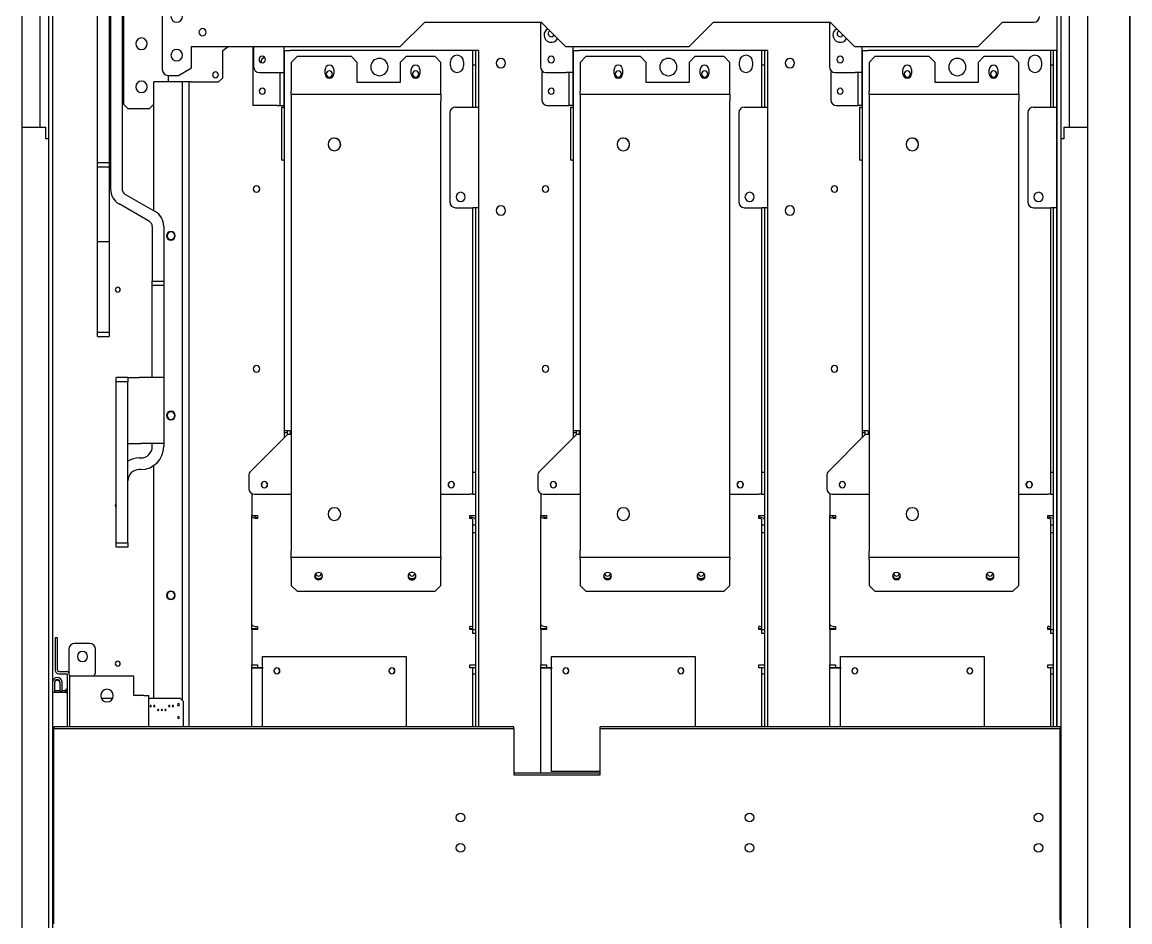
# Model space of a CAD drawing. Header units: inches. Extents: x 0 to 420, y 0 to 297.
# Drawn here: x 205.5 to 267.1, y 150.8 to 200.8 of the extents above; entities that cross this region are included whole.
import ezdxf

# ---------------------------------------------------------------- set-up
doc = ezdxf.new("R2010")
doc.units = ezdxf.units.IN
doc.layers.add('Default', color=7, linetype='Continuous')
doc.layers.add('DV1_Default', color=7, linetype='Continuous')

# ---------------------------------------------------------------- blocks, each defined once
blk = doc.blocks.new('SE')
at = {"layer": 'DV1_Default', "color": 7, "linetype": 'Continuous', "ltscale": 25.4}
for p, q in [((267.145, 63.492), (267.145, 238.772)), ((267.145, 238.772), (267.145, 63.492)), ((267.145, 63.492), (267.145, 238.772)), ((267.145, 63.492), (267.145, 238.772)), ((267.145, 238.772), (267.145, 63.492)), ((205.505, 69.572), (205.505, 232.692)), ((264.785, 232.692), (264.785, 69.572)), ((263.105, 161.612), (263.105, 209.932)), ((206.985, 132.692), (206.985, 208.963)), ((207.185, 208.963), (207.185, 132.692)), ((213.305, 206.652), (213.305, 198.172)), ((210.425, 206.172), (210.425, 191.53)), ((211.065, 206.172), (211.065, 191.53)), ((211.145, 205.372), (211.145, 196.252)), ((209.705, 193.012), (209.705, 204.212)), ((210.345, 204.212), (210.345, 193.012)), ((206.505, 194.972), (206.505, 203.132)), ((263.305, 202.332), (263.305, 118.308)), ((263.785, 194.972), (263.785, 202.332)), ((226.545, 199.452), (227.905, 200.812)), ((227.905, 200.812), (234.385, 200.812)), ((234.345, 200.812), (234.345, 198.332)), ((234.385, 200.812), (235.745, 199.452)), ((242.625, 199.452), (243.985, 200.812)), ((243.985, 200.812), (250.465, 200.812)), ((250.425, 200.812), (250.425, 198.332)), ((250.465, 200.812), (251.825, 199.452)), ((258.705, 199.452), (260.065, 200.812)), ((260.065, 200.812), (261.801, 200.812)), ((214.921, 198.268), (214.921, 199.452)), ((214.921, 199.452), (226.545, 199.452)), ((216.665, 199.244), (216.963, 199.452)), ((216.665, 197.724), (216.665, 199.244)), ((218.345, 199.452), (218.345, 196.172)), ((218.385, 199.452), (218.385, 198.332)), ((220.065, 199.452), (220.065, 198.012)), ((220.105, 178.076), (220.105, 199.229)), ((220.105, 199.229), (220.425, 199.229)), ((230.425, 199.229), (220.425, 199.229)), ((230.585, 199.229), (230.425, 199.229)), ((230.585, 198.429), (230.585, 199.229)), ((230.745, 199.229), (230.585, 199.229)), ((230.745, 199.229), (230.745, 199.229)), ((230.745, 196.092), (230.745, 199.229)), ((230.905, 199.229), (230.745, 199.229)), ((230.905, 199.229), (230.905, 196.092)), ((235.745, 199.452), (242.625, 199.452)), ((236.145, 199.452), (236.145, 198.012)), ((236.185, 178.076), (236.185, 199.229)), ((236.185, 199.229), (236.505, 199.229)), ((246.505, 199.229), (236.505, 199.229)), ((246.665, 199.229), (246.505, 199.229)), ((246.665, 198.429), (246.665, 199.229)), ((246.825, 199.229), (246.665, 199.229)), ((246.825, 199.229), (246.825, 199.229)), ((246.825, 196.092), (246.825, 199.229)), ((246.985, 199.229), (246.825, 199.229)), ((246.985, 199.229), (246.985, 196.092)), ((251.825, 199.452), (258.705, 199.452)), ((252.225, 199.452), (252.225, 198.012)), ((252.265, 178.076), (252.265, 199.229)), ((252.265, 199.229), (252.585, 199.229)), ((262.585, 199.229), (252.585, 199.229)), ((262.745, 199.229), (262.585, 199.229)), ((262.745, 198.429), (262.745, 199.229)), ((262.905, 199.229), (262.745, 199.229)), ((262.905, 199.229), (262.905, 199.229)), ((262.905, 196.092), (262.905, 199.229)), ((263.065, 199.229), (262.905, 199.229)), ((263.065, 199.229), (263.065, 196.092)), ((220.801, 198.893), (220.481, 198.573)), ((220.481, 198.573), (220.481, 196.965)), ((223.825, 198.893), (220.801, 198.893)), ((224.145, 198.573), (223.825, 198.893)), ((224.145, 197.453), (224.145, 198.573)), ((226.865, 198.893), (226.545, 198.573)), ((226.545, 198.573), (226.545, 197.453)), ((228.481, 198.893), (226.865, 198.893)), ((228.801, 198.573), (228.481, 198.893)), ((228.801, 196.965), (228.801, 198.573)), ((229.337, 198.38), (229.337, 198.604)), ((230.073, 198.604), (230.073, 198.38)), ((236.881, 198.893), (236.561, 198.573)), ((236.561, 198.573), (236.561, 196.965)), ((239.905, 198.893), (236.881, 198.893)), ((240.225, 198.573), (239.905, 198.893)), ((240.225, 197.453), (240.225, 198.573)), ((242.945, 198.893), (242.625, 198.573)), ((242.625, 198.573), (242.625, 197.453)), ((244.561, 198.893), (242.945, 198.893)), ((244.881, 198.573), (244.561, 198.893)), ((244.881, 196.965), (244.881, 198.573)), ((245.417, 198.38), (245.417, 198.604)), ((246.153, 198.604), (246.153, 198.38)), ((252.961, 198.893), (252.641, 198.573)), ((252.641, 198.573), (252.641, 196.965)), ((255.985, 198.893), (252.961, 198.893)), ((256.305, 198.573), (255.985, 198.893)), ((256.305, 197.453), (256.305, 198.573)), ((259.025, 198.893), (258.705, 198.573)), ((258.705, 198.573), (258.705, 197.453)), ((260.641, 198.893), (259.025, 198.893)), ((260.961, 198.573), (260.641, 198.893)), ((260.961, 196.965), (260.961, 198.573)), ((261.497, 198.38), (261.497, 198.604)), ((262.233, 198.604), (262.233, 198.38)), ((214.201, 197.852), (214.921, 198.268)), ((218.705, 198.012), (219.705, 198.012)), ((219.705, 198.012), (220.065, 198.012)), ((219.865, 196.172), (219.865, 198.012)), ((220.065, 198.012), (220.065, 196.172)), ((222.361, 197.933), (222.361, 198.173)), ((222.841, 198.173), (222.841, 197.933)), ((227.161, 197.933), (227.161, 198.173)), ((227.641, 198.173), (227.641, 197.933)), ((230.585, 196.092), (230.585, 198.429)), ((230.745, 198.429), (230.585, 198.429)), ((234.425, 198.12), (234.425, 196.492)), ((234.665, 198.012), (235.785, 198.012)), ((236.145, 198.012), (235.785, 198.012)), ((235.945, 196.172), (235.945, 198.012)), ((236.145, 198.012), (236.145, 196.172)), ((238.441, 197.933), (238.441, 198.173)), ((238.921, 198.173), (238.921, 197.933)), ((243.241, 197.933), (243.241, 198.173)), ((243.721, 198.173), (243.721, 197.933)), ((246.665, 196.092), (246.665, 198.429)), ((246.825, 198.429), (246.665, 198.429)), ((250.505, 198.12), (250.505, 196.492)), ((250.745, 198.012), (251.865, 198.012)), ((252.225, 198.012), (251.865, 198.012)), ((252.025, 196.172), (252.025, 198.012)), ((252.225, 198.012), (252.225, 196.172)), ((254.521, 197.933), (254.521, 198.173)), ((255.001, 198.173), (255.001, 197.933)), ((259.321, 197.933), (259.321, 198.173)), ((259.801, 198.173), (259.801, 197.933)), ((262.745, 196.092), (262.745, 198.429)), ((262.905, 198.429), (262.745, 198.429)), ((212.825, 196.252), (212.825, 197.484)), ((212.985, 197.484), (212.825, 197.484)), ((213.625, 197.484), (212.985, 197.484)), ((213.625, 197.852), (214.201, 197.852)), ((213.625, 197.852), (213.625, 197.484)), ((214.905, 197.484), (213.625, 197.484)), ((214.425, 163.088), (214.425, 197.484)), ((214.785, 197.484), (214.785, 161.612)), ((214.905, 197.484), (216.425, 197.484)), ((216.425, 197.484), (216.665, 197.724)), ((226.545, 197.453), (224.145, 197.453)), ((242.625, 197.453), (240.225, 197.453)), ((258.705, 197.453), (256.305, 197.453)), ((220.481, 196.805), (220.481, 196.965)), ((220.481, 196.805), (228.801, 196.805)), ((220.481, 196.805), (220.481, 196.445)), ((228.801, 196.805), (228.801, 196.965)), ((228.801, 196.805), (228.801, 196.445)), ((236.561, 196.805), (236.561, 196.965)), ((236.561, 196.805), (244.881, 196.805)), ((236.561, 196.805), (236.561, 196.445)), ((244.881, 196.805), (244.881, 196.965)), ((244.881, 196.805), (244.881, 196.445)), ((252.641, 196.805), (252.641, 196.965)), ((252.641, 196.805), (260.961, 196.805)), ((252.641, 196.805), (252.641, 196.445)), ((260.961, 196.805), (260.961, 196.965)), ((260.961, 196.805), (260.961, 196.445)), ((211.145, 196.252), (211.385, 196.012)), ((212.585, 196.012), (212.825, 196.252)), ((212.825, 190.33), (212.825, 196.252)), ((219.705, 196.172), (218.345, 196.172)), ((219.705, 196.172), (219.865, 196.172)), ((219.865, 196.172), (220.065, 196.172)), ((220.039, 196.058), (219.945, 196.058)), ((219.945, 196.058), (219.945, 193.132)), ((220.039, 196.058), (220.058, 196.058)), ((220.058, 196.058), (220.105, 196.058)), ((220.481, 196.445), (220.481, 171.413)), ((228.801, 171.413), (228.801, 196.445)), ((229.625, 196.092), (230.585, 196.092)), ((230.585, 196.092), (230.905, 196.092)), ((230.905, 196.092), (230.905, 190.492)), ((234.745, 196.172), (235.785, 196.172)), ((235.785, 196.172), (235.945, 196.172)), ((236.145, 196.172), (235.945, 196.172)), ((236.119, 196.058), (236.025, 196.058)), ((236.025, 196.058), (236.025, 193.132)), ((236.119, 196.058), (236.138, 196.058)), ((236.138, 196.058), (236.185, 196.058)), ((236.561, 196.445), (236.561, 171.413)), ((244.881, 171.413), (244.881, 196.445)), ((245.705, 196.092), (246.665, 196.092)), ((246.665, 196.092), (246.985, 196.092)), ((246.985, 196.092), (246.985, 190.492)), ((250.825, 196.172), (251.865, 196.172)), ((251.865, 196.172), (252.025, 196.172)), ((252.225, 196.172), (252.025, 196.172)), ((252.199, 196.058), (252.105, 196.058)), ((252.105, 196.058), (252.105, 193.132)), ((252.199, 196.058), (252.218, 196.058)), ((252.218, 196.058), (252.265, 196.058)), ((252.641, 196.445), (252.641, 171.413)), ((260.961, 171.413), (260.961, 196.445)), ((261.785, 196.092), (262.745, 196.092)), ((262.745, 196.092), (263.065, 196.092)), ((263.065, 196.092), (263.065, 190.492)), ((211.385, 196.012), (212.585, 196.012)), ((229.305, 195.772), (229.305, 190.812)), ((245.385, 195.772), (245.385, 190.812)), ((261.465, 195.772), (261.465, 190.812)), ((205.505, 194.972), (205.68, 194.972)), ((205.68, 194.972), (206.132, 194.972)), ((206.132, 194.972), (206.317, 194.972)), ((206.317, 194.972), (206.505, 194.972)), ((206.505, 194.972), (206.825, 194.972)), ((206.825, 194.332), (206.825, 194.972)), ((263.465, 194.972), (263.785, 194.972)), ((263.465, 194.972), (263.465, 194.332)), ((263.785, 194.972), (263.972, 194.972)), ((263.972, 194.972), (264.157, 194.972)), ((264.157, 194.972), (264.61, 194.972)), ((264.61, 194.972), (264.785, 194.972)), ((206.985, 194.332), (206.825, 194.332)), ((263.465, 194.332), (263.305, 194.332)), ((209.705, 192.772), (209.705, 193.012)), ((209.705, 193.012), (210.345, 193.012)), ((210.345, 193.012), (210.345, 192.772)), ((220.039, 193.132), (219.945, 193.132)), ((220.039, 193.132), (220.058, 193.132)), ((220.058, 193.132), (220.105, 193.132)), ((220.105, 178.076), (220.105, 193.132)), ((236.119, 193.132), (236.025, 193.132)), ((236.119, 193.132), (236.138, 193.132)), ((236.138, 193.132), (236.185, 193.132)), ((236.185, 178.076), (236.185, 193.132)), ((252.199, 193.132), (252.105, 193.132)), ((252.199, 193.132), (252.218, 193.132)), ((252.218, 193.132), (252.265, 193.132)), ((252.265, 178.076), (252.265, 193.132)), ((209.705, 188.612), (209.705, 192.772)), ((209.705, 192.772), (210.345, 192.772)), ((210.345, 192.772), (210.345, 188.612)), ((211.225, 191.253), (212.905, 190.283)), ((212.585, 189.729), (210.905, 190.699)), ((229.625, 190.492), (230.585, 190.492)), ((230.585, 175.756), (230.585, 190.492)), ((230.905, 190.492), (230.585, 190.492)), ((230.745, 161.612), (230.745, 190.492)), ((230.905, 190.492), (230.905, 161.612)), ((245.705, 190.492), (246.665, 190.492)), ((246.665, 175.756), (246.665, 190.492)), ((246.985, 190.492), (246.665, 190.492)), ((246.825, 161.612), (246.825, 190.492)), ((246.985, 190.492), (246.985, 161.612)), ((261.785, 190.492), (262.745, 190.492)), ((262.745, 175.756), (262.745, 190.492)), ((263.065, 190.492), (262.745, 190.492)), ((262.905, 161.612), (262.905, 190.492)), ((263.065, 190.492), (263.065, 161.612)), ((212.745, 189.452), (212.745, 186.412)), ((213.385, 189.452), (213.385, 186.412)), ((209.705, 183.572), (209.705, 188.612)), ((209.705, 188.612), (210.345, 188.612)), ((210.345, 188.612), (210.345, 183.572)), ((212.745, 186.172), (212.745, 186.412)), ((212.745, 186.412), (213.385, 186.412)), ((212.745, 181.052), (212.745, 186.172)), ((213.385, 186.172), (212.745, 186.172)), ((213.385, 186.412), (213.385, 186.172)), ((213.385, 186.172), (213.385, 181.052)), ((209.705, 183.332), (209.705, 183.572)), ((209.705, 183.572), (210.345, 183.572)), ((209.705, 183.332), (210.345, 183.332)), ((210.345, 183.572), (210.345, 183.332)), ((210.745, 180.812), (210.745, 181.052)), ((211.385, 181.052), (210.745, 181.052)), ((210.745, 171.852), (210.745, 180.812)), ((211.385, 180.812), (210.745, 180.812)), ((211.385, 181.052), (211.385, 180.812)), ((211.385, 181.052), (212.025, 181.052)), ((211.385, 171.852), (211.385, 180.812)), ((212.105, 181.052), (212.025, 181.052)), ((213.385, 181.052), (212.105, 181.052)), ((213.385, 181.052), (213.385, 177.372)), ((220.265, 177.876), (218.215, 175.826)), ((220.425, 178.076), (220.105, 178.076)), ((220.105, 177.972), (220.105, 178.076)), ((220.105, 177.716), (220.105, 177.972)), ((220.265, 177.972), (220.105, 177.972)), ((220.265, 177.876), (220.265, 178.076)), ((220.425, 177.876), (220.265, 177.876)), ((220.425, 178.076), (220.425, 177.876)), ((236.345, 177.876), (234.295, 175.826)), ((236.505, 178.076), (236.185, 178.076)), ((236.185, 177.972), (236.185, 178.076)), ((236.185, 177.716), (236.185, 177.972)), ((236.345, 177.972), (236.185, 177.972)), ((236.345, 177.876), (236.345, 178.076)), ((236.505, 177.876), (236.345, 177.876)), ((236.505, 178.076), (236.505, 177.876)), ((252.425, 177.876), (250.375, 175.826)), ((252.585, 178.076), (252.265, 178.076)), ((252.265, 177.972), (252.265, 178.076)), ((252.265, 177.716), (252.265, 177.972)), ((252.425, 177.972), (252.265, 177.972)), ((252.425, 177.876), (252.425, 178.076)), ((252.585, 177.876), (252.425, 177.876)), ((252.585, 178.076), (252.585, 177.876)), ((211.385, 177.372), (212.025, 177.372)), ((212.025, 177.372), (212.105, 177.372)), ((213.385, 177.372), (212.105, 177.372)), ((212.745, 177.212), (212.745, 177.372)), ((213.385, 177.372), (213.385, 177.212)), ((212.025, 176.572), (212.105, 176.572)), ((212.105, 175.932), (212.025, 175.932)), ((212.825, 163.212), (212.825, 176.154)), ((230.585, 174.556), (230.585, 175.756)), ((230.745, 175.756), (230.585, 175.756)), ((246.665, 174.556), (246.665, 175.756)), ((246.825, 175.756), (246.665, 175.756)), ((262.745, 174.556), (262.745, 175.756)), ((262.905, 175.756), (262.745, 175.756)), ((218.121, 175.599), (218.121, 174.876)), ((234.201, 175.599), (234.201, 174.876)), ((250.281, 175.599), (250.281, 174.876)), ((218.281, 174.599), (218.281, 174.54)), ((218.281, 174.54), (218.281, 174.431)), ((218.441, 174.556), (220.481, 174.556)), ((228.801, 174.556), (230.425, 174.556)), ((230.585, 174.556), (230.425, 174.556)), ((230.585, 174.556), (230.745, 174.556)), ((234.361, 174.599), (234.361, 174.54)), ((234.361, 174.54), (234.361, 174.431)), ((234.521, 174.556), (236.561, 174.556)), ((244.881, 174.556), (246.505, 174.556)), ((246.665, 174.556), (246.505, 174.556)), ((246.665, 174.556), (246.825, 174.556)), ((250.441, 174.599), (250.441, 174.54)), ((250.441, 174.54), (250.441, 174.431)), ((250.601, 174.556), (252.641, 174.556)), ((260.961, 174.556), (262.585, 174.556)), ((262.745, 174.556), (262.585, 174.556)), ((262.745, 174.556), (262.905, 174.556)), ((218.281, 174.431), (218.281, 173.375)), ((234.361, 174.431), (234.361, 173.375)), ((250.441, 174.431), (250.441, 173.375)), ((218.281, 173.375), (218.601, 173.375)), ((218.281, 173.319), (218.281, 173.375)), ((218.281, 167.305), (218.281, 173.319)), ((218.441, 173.375), (218.441, 173.319)), ((218.601, 173.375), (218.601, 173.209)), ((230.425, 173.209), (230.425, 173.375)), ((230.425, 173.375), (230.745, 173.375)), ((234.361, 173.375), (234.681, 173.375)), ((234.361, 173.319), (234.361, 173.375)), ((234.361, 167.305), (234.361, 173.319)), ((234.521, 173.375), (234.521, 173.319)), ((234.681, 173.375), (234.681, 173.209)), ((246.505, 173.209), (246.505, 173.375)), ((246.505, 173.375), (246.825, 173.375)), ((250.441, 173.375), (250.761, 173.375)), ((250.441, 173.319), (250.441, 173.375)), ((250.441, 167.305), (250.441, 173.319)), ((250.601, 173.375), (250.601, 173.319)), ((250.761, 173.375), (250.761, 173.209)), ((262.585, 173.209), (262.585, 173.375)), ((262.585, 173.375), (262.905, 173.375)), ((230.585, 172.826), (230.585, 173.155)), ((230.745, 172.826), (230.585, 172.826)), ((230.585, 172.416), (230.585, 172.826)), ((246.665, 172.826), (246.665, 173.155)), ((246.825, 172.826), (246.665, 172.826)), ((246.665, 172.416), (246.665, 172.826)), ((262.745, 172.826), (262.745, 173.155)), ((262.905, 172.826), (262.745, 172.826)), ((262.745, 172.416), (262.745, 172.826)), ((230.745, 172.416), (230.585, 172.416)), ((230.585, 167.004), (230.585, 172.416)), ((246.825, 172.416), (246.665, 172.416)), ((246.665, 167.004), (246.665, 172.416)), ((262.905, 172.416), (262.745, 172.416)), ((262.745, 167.004), (262.745, 172.416)), ((210.745, 171.612), (210.745, 171.852)), ((210.745, 171.852), (211.385, 171.852)), ((211.385, 171.612), (210.745, 171.612)), ((211.385, 171.852), (211.385, 171.612)), ((220.481, 171.053), (220.481, 171.413)), ((228.801, 171.053), (228.801, 171.413)), ((236.561, 171.053), (236.561, 171.413)), ((244.881, 171.053), (244.881, 171.413)), ((252.641, 171.053), (252.641, 171.413)), ((260.961, 171.053), (260.961, 171.413)), ((220.481, 170.947), (220.481, 171.053)), ((220.481, 171.053), (228.801, 171.053)), ((220.481, 170.947), (220.481, 169.473)), ((228.801, 171.053), (228.801, 170.947)), ((228.801, 169.473), (228.801, 170.947)), ((236.561, 170.947), (236.561, 171.053)), ((236.561, 171.053), (244.881, 171.053)), ((236.561, 170.947), (236.561, 169.473)), ((244.881, 171.053), (244.881, 170.947)), ((244.881, 169.473), (244.881, 170.947)), ((252.641, 170.947), (252.641, 171.053)), ((252.641, 171.053), (260.961, 171.053)), ((252.641, 170.947), (252.641, 169.473)), ((260.961, 171.053), (260.961, 170.947)), ((260.961, 169.473), (260.961, 170.947)), ((220.481, 169.473), (220.801, 169.172)), ((220.801, 169.172), (228.481, 169.172)), ((228.481, 169.172), (228.801, 169.473)), ((236.561, 169.473), (236.881, 169.172)), ((236.881, 169.172), (244.561, 169.172)), ((244.561, 169.172), (244.881, 169.473)), ((252.641, 169.473), (252.961, 169.172)), ((252.961, 169.172), (260.641, 169.172)), ((260.641, 169.172), (260.961, 169.473)), ((218.281, 167.085), (218.281, 167.305)), ((218.281, 167.03), (218.281, 167.085)), ((218.281, 167.085), (218.601, 167.085)), ((218.601, 167.195), (218.601, 167.03)), ((230.425, 167.03), (230.425, 167.195)), ((230.425, 167.085), (230.585, 167.085)), ((234.361, 167.085), (234.361, 167.305)), ((234.361, 167.03), (234.361, 167.085)), ((234.361, 167.085), (234.681, 167.085)), ((234.681, 167.195), (234.681, 167.03)), ((246.505, 167.03), (246.505, 167.195)), ((246.505, 167.085), (246.665, 167.085)), ((250.441, 167.085), (250.441, 167.305)), ((250.441, 167.03), (250.441, 167.085)), ((250.441, 167.085), (250.761, 167.085)), ((250.761, 167.195), (250.761, 167.03)), ((262.585, 167.03), (262.585, 167.195)), ((262.585, 167.085), (262.745, 167.085)), ((207.345, 166.572), (207.345, 166.252)), ((207.465, 166.572), (207.345, 166.572)), ((207.465, 166.252), (207.465, 166.572)), ((218.281, 167.03), (218.281, 165.718)), ((218.601, 167.03), (218.281, 167.03)), ((230.585, 167.03), (230.425, 167.03)), ((230.745, 167.004), (230.585, 167.004)), ((230.585, 166.812), (230.585, 167.004)), ((230.745, 166.812), (230.585, 166.812)), ((234.361, 167.03), (234.361, 165.718)), ((234.681, 167.03), (234.361, 167.03)), ((246.665, 167.03), (246.505, 167.03)), ((246.825, 167.004), (246.665, 167.004)), ((246.665, 166.812), (246.665, 167.004)), ((246.825, 166.812), (246.665, 166.812)), ((250.441, 167.03), (250.441, 165.718)), ((250.761, 167.03), (250.441, 167.03)), ((262.745, 167.03), (262.585, 167.03)), ((262.905, 167.004), (262.745, 167.004)), ((262.745, 166.812), (262.745, 167.004)), ((262.905, 166.812), (262.745, 166.812)), ((207.345, 166.252), (207.345, 164.772)), ((207.465, 164.772), (207.465, 166.252)), ((208.105, 165.932), (208.105, 164.612)), ((209.265, 166.252), (208.425, 166.252)), ((209.585, 164.597), (209.585, 165.932)), ((218.281, 165.718), (218.281, 165.664)), ((218.281, 165.664), (218.281, 165.068)), ((218.881, 165.532), (226.881, 165.532)), ((218.881, 161.612), (218.881, 165.532)), ((218.881, 165.532), (226.881, 165.532)), ((226.881, 165.532), (226.881, 161.612)), ((234.361, 165.718), (234.361, 165.664)), ((234.361, 165.664), (234.361, 165.068)), ((234.961, 165.532), (242.961, 165.532)), ((234.961, 159.132), (234.961, 165.532)), ((234.961, 165.532), (242.961, 165.532)), ((242.961, 165.532), (242.961, 161.612)), ((250.441, 165.718), (250.441, 165.664)), ((250.441, 165.664), (250.441, 165.068)), ((251.041, 165.532), (259.041, 165.532)), ((251.041, 161.612), (251.041, 165.532)), ((251.041, 165.532), (259.041, 165.532)), ((259.041, 165.532), (259.041, 161.612)), ((207.545, 164.692), (207.945, 164.692)), ((209.497, 164.444), (209.585, 164.597)), ((218.281, 165.068), (218.601, 165.068)), ((218.281, 164.892), (218.281, 165.068)), ((218.281, 164.892), (218.281, 164.892)), ((218.281, 164.892), (218.441, 164.892)), ((218.281, 161.612), (218.281, 164.892)), ((218.601, 164.892), (218.441, 164.892)), ((218.441, 164.892), (218.441, 164.892)), ((218.601, 165.068), (218.601, 164.892)), ((230.425, 164.892), (230.425, 165.068)), ((230.425, 165.068), (230.745, 165.068)), ((230.585, 164.892), (230.425, 164.892)), ((230.585, 164.892), (230.585, 164.892)), ((230.745, 164.892), (230.585, 164.892)), ((230.585, 164.572), (230.585, 164.892)), ((234.361, 165.068), (234.681, 165.068)), ((234.361, 164.892), (234.361, 165.068)), ((234.361, 164.892), (234.361, 164.892)), ((234.361, 164.892), (234.521, 164.892)), ((234.361, 159.066), (234.361, 164.892)), ((234.681, 164.892), (234.521, 164.892)), ((234.521, 164.892), (234.521, 164.892)), ((234.681, 165.068), (234.681, 164.892)), ((246.505, 164.892), (246.505, 165.068)), ((246.505, 165.068), (246.825, 165.068)), ((246.665, 164.892), (246.505, 164.892)), ((246.665, 164.892), (246.665, 164.892)), ((246.825, 164.892), (246.665, 164.892)), ((246.665, 164.572), (246.665, 164.892)), ((250.441, 165.068), (250.761, 165.068)), ((250.441, 164.892), (250.441, 165.068)), ((250.441, 164.892), (250.441, 164.892)), ((250.441, 164.892), (250.601, 164.892)), ((250.441, 161.612), (250.441, 164.892)), ((250.761, 164.892), (250.601, 164.892)), ((250.601, 164.892), (250.601, 164.892)), ((250.761, 165.068), (250.761, 164.892)), ((262.585, 164.892), (262.585, 165.068)), ((262.585, 165.068), (262.905, 165.068)), ((262.745, 164.892), (262.585, 164.892)), ((262.745, 164.892), (262.745, 164.892)), ((262.905, 164.892), (262.745, 164.892)), ((262.745, 164.572), (262.745, 164.892)), ((207.305, 164.084), (207.305, 163.532)), ((207.449, 164.212), (207.465, 164.212)), ((207.545, 164.572), (207.945, 164.572)), ((207.609, 164.084), (207.609, 163.604)), ((207.729, 163.604), (207.729, 164.084)), ((208.025, 161.612), (208.025, 164.492)), ((208.145, 164.492), (208.145, 161.612)), ((211.721, 164.444), (208.145, 164.444)), ((211.721, 164.172), (211.721, 164.444)), ((211.721, 163.356), (211.721, 164.172)), ((230.585, 161.612), (230.585, 164.572)), ((230.585, 164.572), (230.745, 164.572)), ((246.665, 161.612), (246.665, 164.572)), ((246.665, 164.572), (246.825, 164.572)), ((262.745, 161.612), (262.745, 164.572)), ((262.745, 164.572), (262.905, 164.572)), ((207.385, 163.532), (207.185, 163.532)), ((207.465, 163.612), (207.305, 163.612)), ((207.945, 163.532), (207.385, 163.532)), ((207.609, 163.612), (207.465, 163.612)), ((207.609, 163.604), (207.729, 163.604)), ((207.889, 163.612), (207.729, 163.612)), ((207.865, 163.612), (208.025, 163.772)), ((207.945, 163.532), (208.025, 163.532)), ((212.281, 163.356), (211.721, 163.356)), ((212.281, 163.356), (212.553, 163.356)), ((212.553, 161.612), (212.553, 163.356)), ((209.906, 163.212), (210.544, 163.212)), ((212.553, 163.212), (214.301, 163.212)), ((212.825, 162.767), (212.825, 162.777)), ((214.301, 163.212), (214.461, 163.052)), ((214.461, 163.052), (214.461, 161.612)), ((207.265, 161.612), (207.265, 161.499)), ((232.865, 161.612), (207.265, 161.612)), ((207.265, 157.409), (207.265, 161.499)), ((232.865, 161.499), (207.265, 161.499)), ((232.865, 161.499), (232.865, 161.612)), ((232.865, 161.499), (232.865, 158.953)), ((263.265, 161.612), (237.665, 161.612)), ((237.665, 161.499), (237.665, 161.612)), ((263.265, 161.499), (237.665, 161.499)), ((237.665, 158.953), (237.665, 161.499)), ((263.265, 161.612), (263.265, 161.499)), ((263.265, 157.409), (263.265, 161.499)), ((207.265, 161.292), (207.185, 161.292)), ((207.265, 161.116), (207.185, 161.116)), ((232.865, 159.066), (237.665, 159.066)), ((237.665, 159.132), (234.961, 159.132)), ((232.865, 158.953), (237.665, 158.953)), ((207.265, 157.353), (207.265, 157.409)), ((207.265, 150.892), (207.265, 157.353)), ((263.265, 157.353), (263.265, 157.409)), ((263.265, 150.892), (263.265, 157.353)), ((207.265, 150.652), (207.265, 150.892)), ((263.265, 150.892), (263.265, 150.652))]:
    blk.add_line(p, q, dxfattribs=at)
for centre in [(229.905, 156.572), (245.985, 156.572), (262.065, 156.572), (229.905, 154.892), (245.985, 154.892), (262.065, 154.892)]:
    blk.add_circle(centre, 0.24, dxfattribs=at)
for centre, radius, start, end in [((214.105, 201.132), 0.32, 90, 270), ((214.105, 201.132), 0.32, 270, 90), ((261.801, 201.132), 0.32, 270, 360), ((215.545, 200.252), 0.2, 0, 180), ((234.945, 200.092), 0.4, 118.57006, 180), ((251.025, 200.092), 0.4, 118.57006, 180), ((212.145, 199.612), 0.32, 0, 180), ((215.545, 200.252), 0.2, 180, 360), ((234.945, 200.092), 0.4, 180, 331.42994), ((234.945, 200.172), 0.168, 115.32299, 180), ((234.945, 200.172), 0.168, 180, 334.67701), ((251.025, 200.092), 0.4, 180, 331.42994), ((251.025, 200.172), 0.168, 115.32299, 180), ((251.025, 200.172), 0.168, 180, 334.67701), ((212.145, 199.612), 0.32, 180, 360), ((214.105, 198.972), 0.32, 90, 270), ((214.105, 198.972), 0.32, 270, 90), ((218.865, 198.732), 0.18, 0, 180), ((218.865, 198.732), 0.18, 180, 360), ((219.145, 198.532), 0.368, 115.42708, 173.49731), ((225.385, 198.316), 0.48, 0, 180), ((229.705, 198.604), 0.368, 0, 180), ((232.145, 198.532), 0.26, 0, 180), ((232.145, 198.532), 0.26, 180, 360), ((234.945, 198.732), 0.18, 0, 180), ((234.945, 198.732), 0.18, 180, 360), ((241.465, 198.316), 0.48, 0, 180), ((245.785, 198.604), 0.368, 0, 180), ((248.225, 198.532), 0.26, 0, 180), ((248.225, 198.532), 0.26, 180, 360), ((251.025, 198.732), 0.18, 0, 180), ((251.025, 198.732), 0.18, 180, 360), ((257.545, 198.316), 0.48, 0, 180), ((261.865, 198.604), 0.368, 0, 180), ((213.625, 198.172), 0.32, 180, 270), ((216.265, 197.884), 0.16, 0, 180), ((216.265, 197.884), 0.16, 180, 360), ((218.705, 198.332), 0.32, 180, 270), ((222.601, 198.173), 0.24, 0, 180), ((222.601, 197.933), 0.24, 180, 360), ((222.601, 197.933), 0.172, 0, 180), ((222.601, 197.933), 0.172, 180, 360), ((225.385, 198.316), 0.48, 180, 360), ((227.401, 198.173), 0.24, 0, 180), ((227.401, 197.933), 0.24, 180, 360), ((227.401, 197.933), 0.172, 0, 180), ((227.401, 197.933), 0.172, 180, 360), ((229.705, 198.38), 0.368, 180, 360), ((234.665, 198.332), 0.32, 180, 270), ((238.681, 198.173), 0.24, 0, 180), ((238.681, 197.933), 0.24, 180, 360), ((238.681, 197.933), 0.172, 0, 180), ((238.681, 197.933), 0.172, 180, 360), ((241.465, 198.316), 0.48, 180, 360), ((243.481, 198.173), 0.24, 0, 180), ((243.481, 197.933), 0.24, 180, 360), ((243.481, 197.933), 0.172, 0, 180), ((243.481, 197.933), 0.172, 180, 360), ((245.785, 198.38), 0.368, 180, 360), ((250.745, 198.332), 0.32, 180, 270), ((254.761, 198.173), 0.24, 0, 180), ((254.761, 197.933), 0.24, 180, 360), ((254.761, 197.933), 0.172, 0, 180), ((254.761, 197.933), 0.172, 180, 360), ((257.545, 198.316), 0.48, 180, 360), ((259.561, 198.173), 0.24, 0, 180), ((259.561, 197.933), 0.24, 180, 360), ((259.561, 197.933), 0.172, 0, 180), ((259.561, 197.933), 0.172, 180, 360), ((261.865, 198.38), 0.368, 180, 360), ((212.145, 197.212), 0.32, 0, 180), ((212.145, 197.212), 0.32, 180, 360), ((218.865, 196.972), 0.168, 0, 180), ((218.865, 196.972), 0.168, 180, 360), ((234.945, 196.972), 0.168, 0, 180), ((234.945, 196.972), 0.168, 180, 360), ((251.025, 196.972), 0.168, 0, 180), ((251.025, 196.972), 0.168, 180, 360), ((229.625, 195.772), 0.32, 90, 180), ((234.745, 196.492), 0.32, 180, 270), ((245.705, 195.772), 0.32, 90, 180), ((250.825, 196.492), 0.32, 180, 270), ((261.785, 195.772), 0.32, 90, 180), ((222.881, 194.013), 0.35, 0, 180), ((222.865, 194.005), 0.356, 90, 95.28426), ((222.865, 194.005), 0.356, 317.03411, 90), ((238.961, 194.013), 0.35, 0, 180), ((238.945, 194.005), 0.356, 90, 96.12637), ((238.945, 194.005), 0.356, 317.95974, 90), ((255.041, 194.013), 0.35, 0, 180), ((255.025, 194.005), 0.356, 90, 93.46715), ((255.025, 194.005), 0.356, 314.47501, 90), ((222.881, 194.013), 0.35, 180, 360), ((238.961, 194.013), 0.35, 180, 360), ((255.041, 194.013), 0.35, 180, 360), ((218.545, 191.532), 0.18, 90, 270), ((218.545, 191.532), 0.18, 270, 90), ((234.625, 191.532), 0.18, 90, 270), ((234.625, 191.532), 0.18, 270, 90), ((250.705, 191.532), 0.18, 90, 270), ((250.705, 191.532), 0.18, 270, 90), ((211.385, 191.53), 0.96, 180, 240), ((211.385, 191.53), 0.32, 180, 240), ((229.905, 191.092), 0.256, 90, 270), ((229.905, 191.092), 0.256, 270, 90), ((245.985, 191.092), 0.256, 90, 270), ((245.985, 191.092), 0.256, 270, 90), ((262.065, 191.092), 0.256, 90, 270), ((262.065, 191.092), 0.256, 270, 90), ((229.625, 190.812), 0.32, 180, 270), ((232.145, 190.332), 0.26, 0, 180), ((245.705, 190.812), 0.32, 180, 270), ((248.225, 190.332), 0.26, 0, 180), ((261.785, 190.812), 0.32, 180, 270), ((212.425, 189.452), 0.96, 0, 60), ((232.145, 190.332), 0.26, 180, 360), ((248.225, 190.332), 0.26, 180, 360), ((212.425, 189.452), 0.32, 0, 60), ((213.785, 188.932), 0.24, 0, 180), ((213.785, 188.932), 0.24, 180, 360), ((213.785, 188.932), 0.212, 0, 180), ((213.785, 188.932), 0.212, 180, 360), ((210.825, 185.932), 0.136, 90, 270), ((210.825, 185.932), 0.136, 270, 90), ((218.545, 181.532), 0.18, 90, 270), ((218.545, 181.532), 0.18, 270, 90), ((234.625, 181.532), 0.18, 90, 270), ((234.625, 181.532), 0.18, 270, 90), ((250.705, 181.532), 0.18, 90, 270), ((250.705, 181.532), 0.18, 270, 90), ((213.785, 178.932), 0.24, 0, 180), ((213.785, 178.932), 0.24, 180, 360), ((213.785, 178.932), 0.212, 0, 180), ((213.785, 178.932), 0.212, 180, 360), ((212.105, 177.212), 0.64, 270, 360), ((212.105, 177.212), 1.28, 270, 360), ((212.025, 175.292), 1.28, 90, 120), ((212.025, 175.292), 0.64, 90, 180), ((218.441, 175.599), 0.32, 135, 180), ((234.521, 175.599), 0.32, 135, 180), ((250.601, 175.599), 0.32, 135, 180), ((218.985, 175.088), 0.18, 0, 180), ((218.985, 175.088), 0.18, 180, 360), ((218.985, 175.088), 0.168, 0, 180), ((218.985, 175.088), 0.168, 180, 360), ((218.985, 175.088), 0.168, 180, 360), ((229.385, 175.088), 0.18, 0, 180), ((229.385, 175.088), 0.18, 180, 360), ((229.385, 175.088), 0.168, 0, 180), ((229.385, 175.088), 0.168, 180, 360), ((229.385, 175.088), 0.168, 180, 360), ((235.065, 175.088), 0.18, 0, 180), ((235.065, 175.088), 0.18, 180, 360), ((235.065, 175.088), 0.168, 0, 180), ((235.065, 175.088), 0.168, 180, 360), ((235.065, 175.088), 0.168, 180, 360), ((245.465, 175.088), 0.18, 0, 180), ((245.465, 175.088), 0.18, 180, 360), ((245.465, 175.088), 0.168, 0, 180), ((245.465, 175.088), 0.168, 180, 360), ((245.465, 175.088), 0.168, 180, 360), ((251.145, 175.088), 0.18, 0, 180), ((251.145, 175.088), 0.18, 180, 360), ((251.145, 175.088), 0.168, 0, 180), ((251.145, 175.088), 0.168, 180, 360), ((251.145, 175.088), 0.168, 180, 360), ((261.545, 175.088), 0.18, 0, 180), ((261.545, 175.088), 0.18, 180, 360), ((261.545, 175.088), 0.168, 0, 180), ((261.545, 175.088), 0.168, 180, 360), ((261.545, 175.088), 0.168, 180, 360), ((218.441, 174.876), 0.32, 180, 270), ((234.521, 174.876), 0.32, 180, 270), ((250.601, 174.876), 0.32, 180, 270), ((210.825, 173.932), 0.136, 126.03188, 233.96812), ((222.881, 173.453), 0.35, 0, 180), ((222.881, 173.453), 0.35, 180, 360), ((238.961, 173.453), 0.35, 0, 180), ((238.961, 173.453), 0.35, 180, 360), ((255.041, 173.453), 0.35, 0, 180), ((255.041, 173.453), 0.35, 180, 360), ((213.785, 168.932), 0.24, 0, 180), ((213.785, 168.932), 0.24, 180, 360), ((213.785, 168.932), 0.212, 0, 180), ((213.785, 168.932), 0.212, 180, 360), ((208.425, 165.932), 0.32, 90, 180), ((208.865, 165.532), 0.284, 0, 180), ((209.265, 165.932), 0.32, 0, 90), ((208.865, 165.532), 0.284, 180, 360), ((210.825, 165.132), 0.136, 90, 270), ((210.825, 165.132), 0.136, 270, 90), ((207.545, 164.772), 0.2, 180, 270), ((207.545, 164.772), 0.08, 180, 270), ((207.945, 164.492), 0.2, 0, 90), ((219.681, 164.732), 0.168, 0, 180), ((219.681, 164.732), 0.168, 180, 360), ((219.681, 164.732), 0.164, 0, 180), ((219.681, 164.732), 0.164, 180, 360), ((219.681, 164.732), 0.164, 180, 360), ((226.081, 164.732), 0.168, 0, 180), ((226.081, 164.732), 0.168, 180, 360), ((226.081, 164.732), 0.164, 0, 180), ((226.081, 164.732), 0.164, 180, 360), ((235.761, 164.732), 0.168, 0, 180), ((235.761, 164.732), 0.168, 180, 360), ((235.761, 164.732), 0.164, 0, 180), ((235.761, 164.732), 0.164, 180, 360), ((242.161, 164.732), 0.168, 0, 180), ((242.161, 164.732), 0.168, 180, 360), ((242.161, 164.732), 0.164, 0, 180), ((242.161, 164.732), 0.164, 180, 360), ((251.841, 164.732), 0.168, 0, 180), ((251.841, 164.732), 0.168, 180, 360), ((251.841, 164.732), 0.164, 0, 180), ((251.841, 164.732), 0.164, 180, 360), ((258.241, 164.732), 0.168, 0, 180), ((258.241, 164.732), 0.168, 180, 360), ((258.241, 164.732), 0.164, 0, 180), ((258.241, 164.732), 0.164, 180, 360), ((207.457, 164.084), 0.272, 0, 180), ((207.457, 164.084), 0.152, 0, 180), ((207.449, 164.068), 0.144, 90, 180), ((207.465, 164.068), 0.144, 0, 90), ((207.945, 164.492), 0.08, 0, 90), ((207.889, 163.828), 0.216, 270, 309.0228), ((210.225, 163.356), 0.35, 0, 180), ((210.225, 163.356), 0.35, 180, 360), ((212.657, 162.772), 0.036, 0, 180), ((212.657, 162.772), 0.036, 180, 360), ((212.86, 162.772), 0.036, 0, 180), ((212.86, 162.772), 0.036, 180, 360), ((213.693, 162.772), 0.036, 0, 180), ((213.693, 162.772), 0.036, 180, 360), ((213.896, 162.772), 0.036, 0, 180), ((213.896, 162.772), 0.036, 180, 360), ((214.209, 162.852), 0.056, 0, 180), ((214.209, 162.852), 0.056, 180, 360), ((213.074, 162.548), 0.036, 0, 180), ((213.074, 162.548), 0.036, 180, 360), ((213.277, 162.548), 0.036, 0, 180), ((213.277, 162.548), 0.036, 180, 360), ((213.48, 162.548), 0.036, 0, 180), ((213.48, 162.548), 0.036, 180, 360), ((214.209, 162.132), 0.056, 0, 180), ((214.209, 162.132), 0.056, 180, 360)]:
    blk.add_arc(centre, radius, start, end, dxfattribs=at)
for centre, major_axis, ratio, start_param, end_param in [((218.601, 173.319), (-0.32, 0), 0.342026, 0, 1.570796), ((218.601, 173.319), (0.16, 0), 0.342026, 3.141593, 4.712389), ((230.425, 173.155), (0.32, 0), 0.342026, 0, 1.570796), ((230.425, 173.155), (0.16, 0), 0.342026, 0, 1.570796), ((234.681, 173.319), (-0.32, 0), 0.342026, 0, 1.570796), ((234.681, 173.319), (0.16, 0), 0.342026, 3.141593, 4.712389), ((246.505, 173.155), (0.32, 0), 0.342026, 0, 1.570796), ((246.505, 173.155), (0.16, 0), 0.342026, 0, 1.570796), ((250.761, 173.319), (-0.32, 0), 0.342026, 0, 1.570796), ((250.761, 173.319), (0.16, 0), 0.342026, 3.141593, 4.712389), ((262.585, 173.155), (0.32, 0), 0.342026, 0, 1.570796), ((262.585, 173.155), (0.16, 0), 0.342026, 0, 1.570796), ((222.001, 169.999), (-0.22, 0), 0.939693, 3.141593, 6.283185), ((222.001, 170.168), (-0.172, 0), 0.939691, 0.220925, 2.920667), ((227.201, 169.999), (0.22, 0), 0.939693, 0, 3.141593), ((227.201, 170.168), (-0.172, 0), 0.939691, 0.220951, 2.920642), ((238.081, 169.999), (-0.22, 0), 0.939693, 3.141593, 6.283185), ((238.081, 170.168), (-0.172, 0), 0.939691, 0.220917, 2.920675), ((243.281, 169.999), (0.22, 0), 0.939693, 0, 3.141593), ((243.281, 170.168), (-0.172, 0), 0.939691, 0.211154, 2.90637), ((254.161, 169.999), (-0.22, 0), 0.939693, 3.141593, 6.283185), ((254.161, 170.168), (-0.172, 0), 0.939691, 0.220959, 2.920633), ((259.361, 169.999), (0.22, 0), 0.939693, 0, 3.141593), ((259.361, 170.168), (-0.172, 0), 0.939691, 0.220959, 2.920634), ((222.001, 169.999), (0.22, 0), 0.939693, 3.141593, 6.283185), ((222.001, 170.068), (-0.22, 0), 0.939693, 0.166205, 2.975387), ((221.629, 170.136), (-0.2, 0), 0.342026, 2.767527, 2.996865), ((222.373, 170.136), (-0.2, 0), 0.342026, 0.144728, 0.343037), ((227.201, 169.999), (-0.22, 0), 0.939693, 0, 3.141593), ((227.201, 170.068), (-0.22, 0), 0.939693, 0.154923, 2.95807), ((226.829, 170.136), (-0.2, 0), 0.342026, 2.767527, 2.996865), ((227.573, 170.136), (-0.2, 0), 0.342026, 0.144728, 0.343037), ((238.081, 169.999), (0.22, 0), 0.939693, 3.141593, 6.283185), ((238.081, 170.068), (-0.22, 0), 0.939693, 0.169952, 2.97298), ((237.709, 170.136), (-0.2, 0), 0.342026, 2.767527, 2.996865), ((238.453, 170.136), (-0.2, 0), 0.342026, 0.144728, 0.343037), ((243.281, 169.999), (-0.22, 0), 0.939693, 0, 3.141593), ((243.281, 170.068), (-0.22, 0), 0.939693, 0.166205, 2.975387), ((242.909, 170.136), (-0.2, 0), 0.342026, 2.767527, 2.996865), ((243.653, 170.136), (-0.2, 0), 0.342026, 0.144728, 0.343037), ((254.161, 169.999), (0.22, 0), 0.939693, 3.141593, 6.283185), ((254.161, 170.068), (-0.22, 0), 0.939693, 0.166205, 2.975387), ((253.789, 170.136), (-0.2, 0), 0.342026, 2.767527, 2.996865), ((254.533, 170.136), (-0.2, 0), 0.342026, 0.144728, 0.343037), ((259.361, 169.999), (-0.22, 0), 0.939693, 0, 3.141593), ((259.361, 170.068), (-0.22, 0), 0.939693, 0.154923, 2.95807), ((258.989, 170.136), (-0.2, 0), 0.342026, 2.767527, 2.996865), ((259.733, 170.136), (-0.2, 0), 0.342026, 0.144728, 0.343037), ((218.601, 167.305), (0.32, 0), 0.342026, 3.141593, 4.712389), ((230.425, 167.141), (0.16, 0), 0.342026, 0, 1.570796), ((234.681, 167.305), (0.32, 0), 0.342026, 3.141593, 4.712389), ((246.505, 167.141), (0.16, 0), 0.342026, 0, 1.570796), ((250.761, 167.305), (0.32, 0), 0.342026, 3.141593, 4.712389), ((262.585, 167.141), (0.16, 0), 0.342026, 0, 1.570796)]:
    blk.add_ellipse(centre, major_axis=major_axis, ratio=ratio, start_param=start_param, end_param=end_param, dxfattribs=at)
for centre in [(218.601, 164.892), (234.681, 164.892), (250.761, 164.892)]:
    blk.add_ellipse(centre, major_axis=(-0.32, 0), ratio=0.000006, dxfattribs=at)

msp = doc.modelspace()

# ---------------------------------------------------------------- block references
at = {"layer": 'Default'}
msp.add_blockref('SE', (0, 0), dxfattribs=at)

doc.saveas('drawing.dxf')
